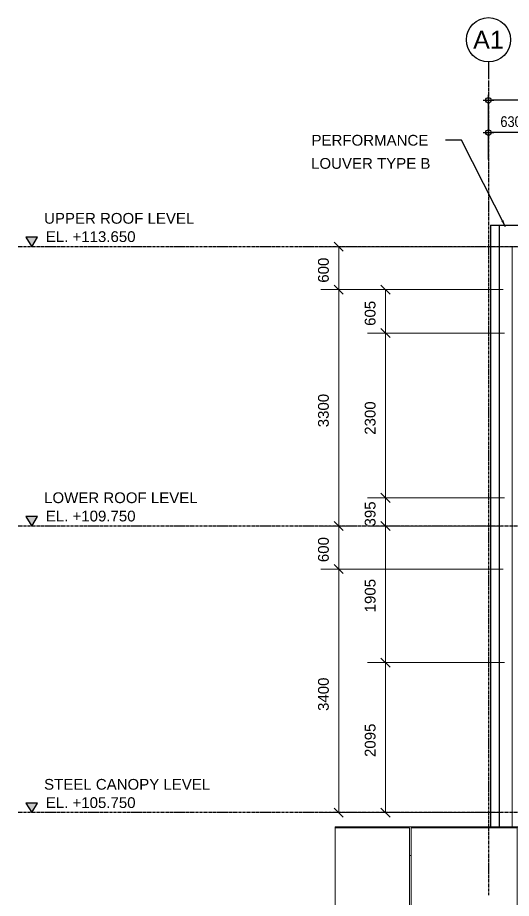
# Model space of a CAD drawing. Header units: millimetres. Extents: x -153298 to 620751, y -313239 to 250031.
# Drawn here: x 1849 to 8739, y 21129 to 33423 of the extents above; entities that cross this region are included whole.
import ezdxf
from ezdxf.enums import TextEntityAlignment as Align

# ---------------------------------------------------------------- set-up
doc = ezdxf.new("R2010")
doc.units = ezdxf.units.MM
for name, pattern in [('CENTER', [2, 1.25, -0.25, 0.25, -0.25]), ('HIDDEN', [0.375, 0.25, -0.125]), ('XKITLINE00', [0])]:
    doc.linetypes.add(name, pattern=pattern)
doc.layers.get('DEFPOINTS').update_dxf_attribs({"color": 250})
for name, color, linetype in [('HATCH', 7, 'Continuous'), ('S-DIM', 7, 'Continuous'), ('Stan-Dim', 8, 'Continuous')]:
    doc.layers.add(name, color=color, linetype=linetype)
doc.layers.add('Part', color=2, linetype='Continuous', lineweight=0)
doc.layers.add('Z-DIMENSIONS', color=1, linetype='Continuous', lineweight=0)
doc.styles.add('ROMANS', font='arial.ttf', dxfattribs={"width": 0.85})
doc.dimstyles.new('Dim-Cen', dxfattribs={"dimtxt": 3, "dimasz": 1, "dimexe": 0, "dimexo": 2.5, "dimgap": 1.5, "dimtad": 1, "dimdec": 0, "dimzin": 1, "dimdsep": 46, "dimtxsty": 'ROMANS', "dimblk": 'CEN1', "dimcen": 0.09, "dimclrd": 1, "dimclre": 250, "dimclrt": 3, "dimadec": 0, "dimazin": 0, "dimtfac": 1, "dimtdec": 0, "dimtofl": 0, "dimtmove": 2, "dimatfit": 3, "dimfxl": 1, "dimtfill": 1, "dimtfillclr": 256, "dimtolj": 1, "dimtzin": 0, "dimarcsym": 0})
doc.dimstyles.get("Standard").update_dxf_attribs({"dimtxt": 0.18, "dimasz": 0.18, "dimexe": 0.18, "dimexo": 0.0625, "dimgap": 0.09, "dimtad": 0, "dimtih": 1, "dimtoh": 1, "dimdec": 4, "dimzin": 0, "dimdsep": 46, "dimtxsty": 'Standard', "dimcen": 0.09, "dimadec": 0, "dimazin": 0, "dimtfac": 1, "dimtdec": 4, "dimtofl": 0, "dimtmove": 0, "dimatfit": 3, "dimfxl": 1, "dimtolj": 1, "dimtzin": 0, "dimarcsym": 0})

# ---------------------------------------------------------------- blocks, each defined once
blk = doc.blocks.new('*A10781054')
at = {"layer": 'Part', "linetype": 'XKITLINE00', "lineweight": 0}
for p, q in [((199.389273, -28.217071), (187.549273, -28.217071)), ((187.549273, -28.217071), (187.549273, -52.137071)), ((199.389273, -28.217071), (199.389273, -52.137071)), ((199.389273, -52.137071), (187.549273, -52.137071))]:
    blk.add_line(p, q, dxfattribs=at)
blk = doc.blocks.new('*A10791055')
at = {"layer": 'Part', "linetype": 'XKITLINE00', "lineweight": 0}
for p, q in [((187.389273, -28.217071), (179.069273, -28.217071)), ((179.069273, -28.217071), (179.069273, -52.137071)), ((187.389273, -28.217071), (187.389273, -52.137071)), ((187.389273, -52.137071), (179.069273, -52.137071))]:
    blk.add_line(p, q, dxfattribs=at)
blk = doc.blocks.new('*A10801056')
at = {"layer": 'Part', "linetype": 'XKITLINE00', "lineweight": 0}
for p, q in [((181.069291, -28.217071), (181.069291, -28.137071)), ((181.069291, -28.137071), (196.429275, -28.137071)), ((196.429275, -28.137071), (196.429275, -28.217071)), ((187.389273, -31.337071), (187.549273, -31.337071))]:
    blk.add_line(p, q, dxfattribs=at)
blk = doc.blocks.new('*A11111087')
at = {"layer": 'Part', "linetype": 'XKITLINE00', "lineweight": 0}
for p, q in [((196.429275, -28.137071), (196.429275, 36.662929)), ((198.829275, -28.217071), (198.829275, 36.662929))]:
    blk.add_line(p, q, dxfattribs=at)
blk = doc.blocks.new('*A11131088')
at = {"layer": 'Part', "linetype": 'XKITLINE00', "lineweight": 0}
for p, q in [((223.389273, 39.062929), (196.429275, 39.062929)), ((196.429275, 39.062929), (196.429275, 36.662929)), ((223.389273, 36.662929), (223.389273, 39.062929)), ((196.429275, 36.662929), (223.389273, 36.662929))]:
    blk.add_line(p, q, dxfattribs=at)
blk = doc.blocks.new('CEN1')
at = {"color": 1}
for p, q in [((1.5, 0), (-1.5, 0)), ((0, 1.5), (0, -1.5))]:
    blk.add_line(p, q, dxfattribs=at)
at = {"color": 3}
blk.add_circle((0, 0), 0.75, dxfattribs=at)
blk = doc.blocks.new('*D2944')
at = {"layer": 'DEFPOINTS', "color": 0, "transparency": 16777216}
for p in [(8419, 32270), (8419, 31769), (12477, 31769)]:
    blk.add_point(p, dxfattribs=at)
at = {"layer": 'S-DIM', "color": 250, "lineweight": -2, "transparency": 16777216}
for p, q in [((8419, 31894), (8419, 32270)), ((12477, 31894), (12477, 32270))]:
    blk.add_line(p, q, dxfattribs=at)
at = {"layer": 'S-DIM', "color": 1, "lineweight": -2, "transparency": 16777216}
blk.add_line((12427, 32270), (8469, 32270), dxfattribs=at)
at = {"layer": 'S-DIM', "color": 1, "lineweight": -2, "transparency": 16777216, "xscale": 50, "yscale": 50, "zscale": 50, "rotation": 180}
blk.add_blockref('CEN1', (8419, 32270), dxfattribs=at)
at = {"layer": 'S-DIM', "color": 1, "lineweight": -2, "transparency": 16777216, "xscale": 50, "yscale": 50, "zscale": 50}
blk.add_blockref('CEN1', (12477, 32270), dxfattribs=at)
at = {"layer": 'S-DIM', "color": 3, "transparency": 16777216, "insert": (10448, 32422), "char_height": 150, "attachment_point": 5, "style": 'ROMANS', "bg_fill": 3, "box_fill_scale": 1.1, "bg_fill_color": 256, "bg_fill_true_color": 13158600, "bg_fill_transparency": 0}
blk.add_mtext('\\A1;4058', dxfattribs=at)
blk = doc.blocks.new('*D4752')
at = {"layer": 'DEFPOINTS', "color": 0, "transparency": 16777216}
for p in [(8419, 31819), (8419, 31318), (9049, 29839)]:
    blk.add_point(p, dxfattribs=at)
at = {"layer": 'S-DIM', "color": 250, "lineweight": -2, "transparency": 16777216}
for p, q in [((8419, 31443), (8419, 31819)), ((9049, 29964), (9049, 31819))]:
    blk.add_line(p, q, dxfattribs=at)
at = {"layer": 'S-DIM', "color": 1, "lineweight": -2, "transparency": 16777216}
blk.add_line((8999, 31819), (8469, 31819), dxfattribs=at)
at = {"layer": 'S-DIM', "color": 1, "lineweight": -2, "transparency": 16777216, "xscale": 50, "yscale": 50, "zscale": 50, "rotation": 180}
blk.add_blockref('CEN1', (8419, 31819), dxfattribs=at)
at = {"layer": 'S-DIM', "color": 1, "lineweight": -2, "transparency": 16777216, "xscale": 50, "yscale": 50, "zscale": 50}
blk.add_blockref('CEN1', (9049, 31819), dxfattribs=at)
at = {"layer": 'S-DIM', "color": 3, "transparency": 16777216, "insert": (8734, 31970), "char_height": 150, "attachment_point": 5, "style": 'ROMANS', "bg_fill": 3, "box_fill_scale": 1.1, "bg_fill_color": 256, "bg_fill_true_color": 13158600, "bg_fill_transparency": 0}
blk.add_mtext('\\A1;630', dxfattribs=at)

msp = doc.modelspace()

# ---------------------------------------------------------------- hatches: boundary and pattern name
for points in [[(1965.6965, 30359.2793), (2046.8116, 30225.8988), (2127.9266, 30359.2793)], [(1965.6965, 26459.2793), (2046.8116, 26325.8988), (2127.9266, 26459.2793)], [(1965.6965, 22459.2793), (2046.8116, 22325.8988), (2127.9266, 22459.2793)]]:
    msp.add_hatch(color=3).paths.add_polyline_path(points)
at = {"layer": 'HATCH'}
h = msp.add_hatch(dxfattribs=at)
h.set_pattern_fill('ANSI31', color=250, scale=100, angle=45)
h.paths.add_polyline_path([(11947.7281, 30523.0438), (8497.1524, 30523.0438), (8497.1524, 22125.8988), (11947.7281, 22125.8988)])

# ---------------------------------------------------------------- linework, layer by layer
at = {"color": 3}
for p, q in [((8419.1524, 32805.0876), (8419.1524, 32561.6171)), ((2127.9266, 30359.2793), (1965.6965, 30359.2793)), ((1965.6965, 30359.2793), (2046.8116, 30225.8988)), ((2046.8116, 30225.8988), (2127.9266, 30359.2793)), ((2127.9266, 26459.2793), (1965.6965, 26459.2793)), ((1965.6965, 26459.2793), (2046.8116, 26325.8988)), ((2046.8116, 26325.8988), (2127.9266, 26459.2793)), ((2127.9266, 22459.2793), (1965.6965, 22459.2793)), ((1965.6965, 22459.2793), (2046.8116, 22325.8988)), ((2046.8116, 22325.8988), (2127.9266, 22459.2793))]:
    msp.add_line(p, q, dxfattribs=at)
at = {"color": 1, "linetype": 'CENTER', "ltscale": 30}
for p, q in [((8419.1524, 32547.5841), (8419.1524, 21175.3773)), ((15348.8303, 26325.8988), (1848.8781, 26325.8988)), ((15348.8303, 22325.8988), (1848.8781, 22325.8988))]:
    msp.add_line(p, q, dxfattribs=at)
at = {"color": 6, "linetype": 'HIDDEN', "ltscale": 20}
msp.add_lwpolyline([(11947.7281, 30523.0438), (8449.1492, 30523.0438), (8449.1492, 22125.8988), (11947.7281, 22125.8988)], close=True, dxfattribs=at)
at = {"color": 3}
msp.add_circle((8419.1524, 33114.069), 308.9813, dxfattribs=at)
at = {"layer": 'Part', "linetype": 'XKITLINE00', "lineweight": 0}
for p, q in [((6279.1546, 22125.8988), (6529.1546, 22125.8988)), ((6279.1546, 22115.8988), (6279.1546, 22125.8988)), ((6529.1546, 22115.8988), (6529.1546, 22125.8988))]:
    msp.add_line(p, q, dxfattribs=at)
at = {"layer": 'Z-DIMENSIONS', "linetype": 'XKITLINE00', "lineweight": 0}
for p, q in [((6265.7094, 30289.5384), (6392.9885, 30162.2592)), ((8294.1524, 30225.8988), (6078.0989, 30225.8988)), ((6329.3489, 29625.8988), (6329.3489, 30225.8988)), ((6265.7094, 29689.5384), (6392.9885, 29562.2592)), ((6265.7094, 29689.5384), (6392.9885, 29562.2592)), ((6917.8955, 29689.5384), (7045.1747, 29562.2592)), ((8624.1492, 29625.8988), (6078.0989, 29625.8988)), ((8624.1492, 29625.8988), (6078.0989, 29625.8988)), ((6329.3489, 26325.8988), (6329.3489, 29625.8988)), ((8624.1492, 29625.8988), (6730.2851, 29625.8988)), ((6981.5351, 29020.8988), (6981.5351, 29625.8988)), ((8644.1492, 29020.8988), (6730.2851, 29020.8988)), ((8644.1492, 29020.8988), (6730.2851, 29020.8988)), ((6917.8955, 29084.5384), (7045.1747, 28957.2592)), ((6917.8955, 29084.5384), (7045.1747, 28957.2592)), ((6981.5351, 26720.8988), (6981.5351, 29020.8988)), ((8644.1492, 26720.8988), (6730.2851, 26720.8988)), ((8644.1492, 26720.8988), (6887.7851, 26720.8988)), ((6917.8955, 26784.5384), (7045.1747, 26657.2592)), ((6917.8955, 26784.5384), (7045.1747, 26657.2592)), ((6981.5351, 26325.8988), (6981.5351, 26720.8988)), ((6572.7851, 26325.8988), (6078.0989, 26325.8988)), ((6572.7851, 26325.8988), (6078.0989, 26325.8988)), ((6265.7094, 26389.5384), (6392.9885, 26262.2592)), ((6265.7094, 26389.5384), (6392.9885, 26262.2592)), ((6329.3489, 25725.8988), (6329.3489, 26325.8988)), ((8624.1492, 26325.8988), (6730.2851, 26325.8988)), ((8624.1492, 26325.8988), (6887.7851, 26325.8988)), ((8624.1492, 26325.8988), (6887.7851, 26325.8988)), ((8624.1492, 26325.8988), (6887.7851, 26325.8988)), ((6917.8955, 26389.5384), (7045.1747, 26262.2592)), ((6917.8955, 26389.5384), (7045.1747, 26262.2592)), ((6981.5351, 24420.8988), (6981.5351, 26325.8988)), ((8624.1492, 25725.8988), (6078.0989, 25725.8988)), ((8624.1492, 25725.8988), (6078.0989, 25725.8988)), ((6265.7094, 25789.5384), (6392.9885, 25662.2592)), ((6265.7094, 25789.5384), (6392.9885, 25662.2592)), ((6329.3489, 22325.8988), (6329.3489, 25725.8988)), ((6917.8955, 24484.5384), (7045.1747, 24357.2592)), ((6917.8955, 24484.5384), (7045.1747, 24357.2592)), ((8644.1492, 24420.8988), (6730.2851, 24420.8988)), ((8644.1492, 24420.8988), (6730.2851, 24420.8988)), ((6981.5351, 22325.8988), (6981.5351, 24420.8988)), ((6265.7094, 22389.5384), (6392.9885, 22262.2592)), ((6917.8955, 22389.5384), (7045.1747, 22262.2592)), ((8294.1524, 22325.8988), (6078.0989, 22325.8988)), ((8624.1492, 22325.8988), (6730.2851, 22325.8988))]:
    msp.add_line(p, q, dxfattribs=at)
at = {"layer": 'Z-DIMENSIONS'}
for p in [(6329.3489, 30225.8988), (6329.3489, 29625.8988), (6329.3489, 29625.8988), (6981.5351, 29625.8988), (6981.5351, 29020.8988), (6981.5351, 29020.8988), (6981.5351, 26720.8988), (6981.5351, 26720.8988), (6329.3489, 26325.8988), (6329.3489, 26325.8988), (6981.5351, 26325.8988), (6981.5351, 26325.8988), (6329.3489, 25725.8988), (6329.3489, 25725.8988), (6981.5351, 24420.8988), (6981.5351, 24420.8988), (6329.3489, 22325.8988), (6981.5351, 22325.8988)]:
    msp.add_point(p, dxfattribs=at)

# ---------------------------------------------------------------- block references
at = {"lineweight": 0, "xscale": 125, "yscale": 125, "zscale": 125}
for name in ['*A11131088', '*A11111087', '*A10791055', '*A10801056', '*A10781054']:
    msp.add_blockref(name, (-16104.5101, 25643.0327), dxfattribs=at)

# ---------------------------------------------------------------- texts
at = {"color": 3, "style": 'ROMANS'}
for s, p in [('EL. +113.650', (2242.0559, 30290.923)), ('EL. +109.750', (2242.0559, 26390.923)), ('EL. +105.750', (2242.0559, 22390.923))]:
    msp.add_text(s, height=150, dxfattribs=at).set_placement(p)
at = {"layer": 'S-DIM', "color": 3, "style": 'ROMANS'}
for s, p in [('PERFORMANCE', (5949.7421, 31636.3671)), ('LOUVER TYPE B', (5943.8696, 31312.78)), ('UPPER ROOF LEVEL', (2218.2943, 30546.4021)), ('LOWER ROOF LEVEL', (2218.2943, 26646.4021)), ('STEEL CANOPY LEVEL', (2218.2943, 22646.4021))]:
    msp.add_text(s, height=150, dxfattribs=at).set_placement(p)
for s, p in [('600', (6190.5989, 29722.8714)), ('605', (6842.7851, 29120.3714)), ('3300', (6190.5989, 27705.1957)), ('2300', (6842.7851, 27600.1957)), ('395', (6842.7851, 26320.3714)), ('600', (6190.5989, 25822.8714)), ('1905', (6842.7851, 25122.0317)), ('3400', (6190.5989, 23745.5277)), ('2095', (6842.7851, 23102.6957))]:
    msp.add_text(s, height=150, rotation=90, dxfattribs=at).set_placement(p)
at = {"layer": 'Stan-Dim', "color": 5, "style": 'ROMANS'}
msp.add_attdef('A1', text='', height=250, dxfattribs=at).set_placement((8419.1524, 33114.069), align=Align.MIDDLE_CENTER)

# ---------------------------------------------------------------- next in the draw order: dimensions: what is measured, and where the dimension line sits
at = {"layer": 'S-DIM'}
dim = msp.add_linear_dim(base=(8419.1524, 32270.1236), p1=(12477.1524, 31769.2396), p2=(8419.1524, 31769.2396), dimstyle='Dim-Cen', override={"dimscale": 50}, dxfattribs=at)
dim.commit()
dim.dimension.update_dxf_attribs({"geometry": '*D2944', "text_midpoint": (10448.1524, 32421.7095)})

# ---------------------------------------------------------------- next in the draw order: leaders
at = {"color": 1}
msp.add_leader([(8656.8715, 30501.3968), (8044.7926, 31713.6979), (7820.3612, 31713.6979)], dimstyle='Standard', override={"dimasz": 100, "dimgap": 0.09, "dimtad": 0}, dxfattribs=at)

# ---------------------------------------------------------------- next in the draw order: dimensions: what is measured, and where the dimension line sits
at = {"layer": 'S-DIM'}
dim = msp.add_linear_dim(base=(8419.1524, 31818.5851), p1=(9049.1492, 29838.5641), p2=(8419.1524, 31317.7011), dimstyle='Dim-Cen', override={"dimscale": 50}, dxfattribs=at)
dim.commit()
dim.dimension.update_dxf_attribs({"geometry": '*D4752', "text_midpoint": (8734.1508, 31970.2222)})

# ---------------------------------------------------------------- next in the draw order: linework, layer by layer
at = {"color": 1, "linetype": 'CENTER', "ltscale": 30}
msp.add_line((15348.8303, 30225.8988), (1848.8781, 30225.8988), dxfattribs=at)

doc.saveas('drawing.dxf')
